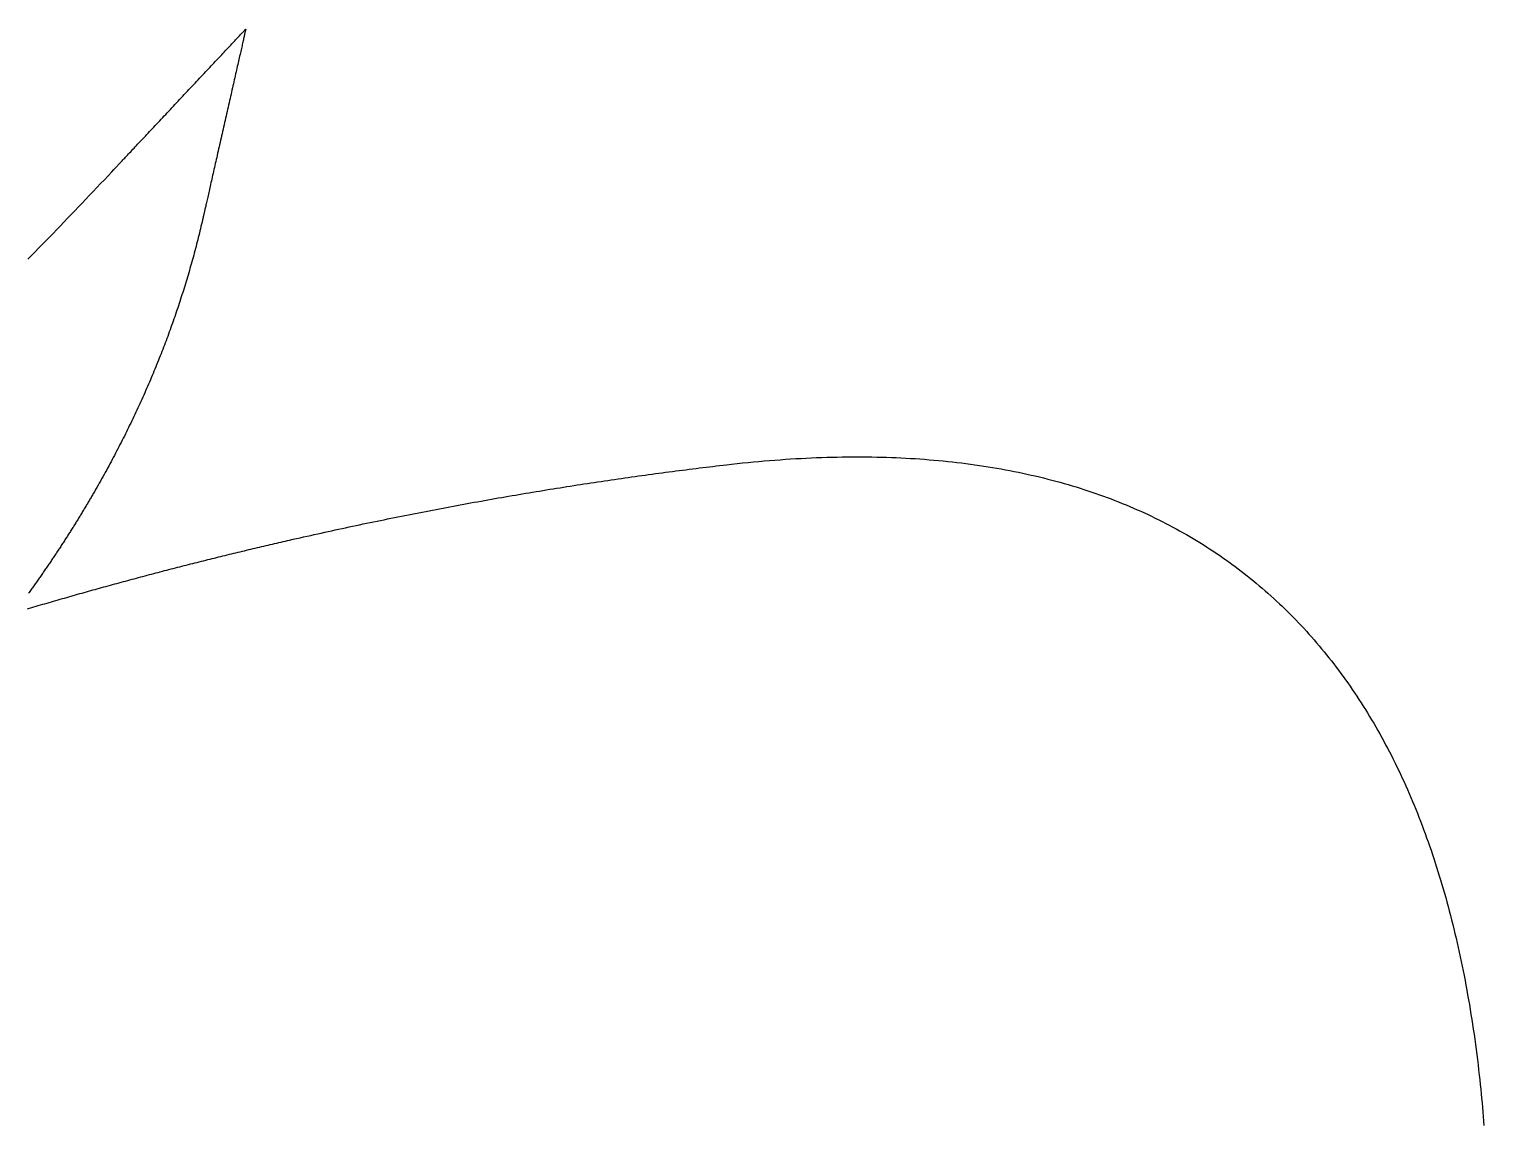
# Model space of a CAD drawing. Extents: x -6.8 to 6.8, y -8.6 to 0.4.
# Drawn here: x -3.442 to -1.313, y -6.916 to -5.313 of the extents above; entities that cross this region are included whole.
import ezdxf

# ---------------------------------------------------------------- set-up
doc = ezdxf.new("R2010")
doc.units = 0
doc.layers.add('4', color=50, linetype='CONTINUOUS')

msp = doc.modelspace()

# ---------------------------------------------------------------- linework, layer by layer
at = {"layer": '4', "color": 2}
for points in [[(-3.44424, -5.64972, 0), (-3.43898, -5.64439, 0), (-3.4337, -5.63904, 0), (-3.42842, -5.63367, 0), (-3.42313, -5.62827, 0), (-3.41784, -5.62285, 0), (-3.41254, -5.61742, 0), (-3.40724, -5.61196, 0), (-3.40192, -5.60648, 0), (-3.3966, -5.60097, 0), (-3.39127, -5.59545, 0), (-3.38594, -5.58991, 0), (-3.3806, -5.58434, 0), (-3.37525, -5.57876, 0), (-3.36989, -5.57315, 0), (-3.36453, -5.56753, 0), (-3.35915, -5.56188, 0), (-3.35377, -5.55622, 0), (-3.34839, -5.55054, 0), (-3.34299, -5.54483, 0), (-3.33758, -5.53911, 0), (-3.33217, -5.53337, 0), (-3.32675, -5.5276, 0), (-3.32132, -5.52182, 0), (-3.31832, -5.51863, 0), (-3.31826, -5.51856, 0), (-3.31812, -5.51841, 0), (-3.31791, -5.51819, 0), (-3.31764, -5.5179, 0), (-3.31729, -5.51754, 0), (-3.31689, -5.5171, 0), (-3.31642, -5.5166, 0), (-3.31588, -5.51603, 0), (-3.31528, -5.51539, 0), (-3.31463, -5.51469, 0), (-3.31391, -5.51393, 0), (-3.31313, -5.5131, 0), (-3.3123, -5.51221, 0), (-3.31141, -5.51126, 0), (-3.31046, -5.51025, 0), (-3.30946, -5.50918, 0), (-3.3084, -5.50806, 0), (-3.3073, -5.50688, 0), (-3.30614, -5.50565, 0), (-3.30493, -5.50436, 0), (-3.30368, -5.50302, 0), (-3.30237, -5.50163, 0), (-3.30102, -5.50019, 0), (-3.29963, -5.49871, 0), (-3.29819, -5.49717, 0), (-3.29671, -5.49559, 0), (-3.29519, -5.49397, 0), (-3.29362, -5.4923, 0), (-3.29202, -5.49059, 0), (-3.29037, -5.48884, 0), (-3.28869, -5.48705, 0), (-3.28698, -5.48522, 0), (-3.28523, -5.48335, 0), (-3.28344, -5.48145, 0), (-3.28162, -5.47951, 0), (-3.27977, -5.47754, 0), (-3.27789, -5.47553, 0), (-3.27598, -5.4735, 0), (-3.27404, -5.47143, 0), (-3.27208, -5.46934, 0), (-3.27008, -5.46721, 0), (-3.26807, -5.46506, 0), (-3.26603, -5.46289, 0), (-3.26396, -5.46069, 0), (-3.26188, -5.45847, 0), (-3.25977, -5.45622, 0), (-3.25765, -5.45396, 0), (-3.25551, -5.45167, 0), (-3.25335, -5.44937, 0), (-3.25117, -5.44705, 0), (-3.24898, -5.44472, 0), (-3.24678, -5.44237, 0), (-3.24456, -5.44, 0), (-3.24233, -5.43763, 0), (-3.24009, -5.43524, 0), (-3.23785, -5.43285, 0), (-3.23559, -5.43044, 0), (-3.23333, -5.42803, 0), (-3.23106, -5.42561, 0), (-3.22879, -5.42319, 0), (-3.22651, -5.42077, 0), (-3.22423, -5.41834, 0), (-3.22195, -5.41591, 0), (-3.21967, -5.41348, 0), (-3.21739, -5.41105, 0), (-3.21512, -5.40862, 0), (-3.21284, -5.4062, 0), (-3.21057, -5.40378, 0), (-3.20831, -5.40136, 0), (-3.20605, -5.39896, 0), (-3.2038, -5.39656, 0), (-3.20156, -5.39417, 0), (-3.19933, -5.3918, 0), (-3.19711, -5.38943, 0), (-3.19491, -5.38708, 0), (-3.19271, -5.38474, 0), (-3.19054, -5.38242, 0), (-3.18837, -5.38011, 0), (-3.18623, -5.37783, 0), (-3.1841, -5.37556, 0), (-3.18199, -5.37331, 0), (-3.1799, -5.37108, 0), (-3.17783, -5.36888, 0), (-3.17579, -5.3667, 0), (-3.17377, -5.36454, 0), (-3.17177, -5.36242, 0), (-3.1698, -5.36032, 0), (-3.16786, -5.35824, 0), (-3.16594, -5.3562, 0), (-3.16405, -5.35419, 0), (-3.1622, -5.35221, 0), (-3.16037, -5.35027, 0), (-3.15858, -5.34836, 0), (-3.15682, -5.34648, 0), (-3.1551, -5.34465, 0), (-3.15341, -5.34285, 0), (-3.15176, -5.34109, 0), (-3.15015, -5.33937, 0), (-3.14858, -5.3377, 0), (-3.14705, -5.33606, 0), (-3.14556, -5.33447, 0), (-3.14411, -5.33293, 0), (-3.14271, -5.33144, 0), (-3.14135, -5.32999, 0), (-3.14004, -5.32859, 0), (-3.13877, -5.32724, 0), (-3.13756, -5.32594, 0), (-3.13639, -5.3247, 0), (-3.13527, -5.32351, 0), (-3.13421, -5.32238, 0), (-3.1332, -5.3213, 0), (-3.13224, -5.32028, 0), (-3.13134, -5.31932, 0), (-3.13049, -5.31842, 0), (-3.12971, -5.31758, 0), (-3.12898, -5.3168, 0), (-3.12831, -5.31609, 0), (-3.1277, -5.31544, 0), (-3.12715, -5.31485, 0), (-3.12667, -5.31434, 0), (-3.12625, -5.31389, 0), (-3.12589, -5.31351, 0), (-3.12561, -5.31321, 0), (-3.12539, -5.31297, 0), (-3.12524, -5.31281, 0), (-3.12515, -5.31273, 0), (-3.12514, -5.31272, 0), (-3.12516, -5.3128, 0), (-3.1252, -5.31299, 0), (-3.12527, -5.31328, 0), (-3.12536, -5.31366, 0), (-3.12546, -5.31414, 0), (-3.12559, -5.31471, 0), (-3.12574, -5.31537, 0), (-3.12591, -5.31613, 0), (-3.12611, -5.31697, 0), (-3.12632, -5.3179, 0), (-3.12655, -5.31892, 0), (-3.1268, -5.32002, 0), (-3.12706, -5.3212, 0), (-3.12735, -5.32246, 0), (-3.12765, -5.3238, 0), (-3.12798, -5.32522, 0), (-3.12831, -5.32672, 0), (-3.12867, -5.32829, 0), (-3.12904, -5.32993, 0), (-3.12943, -5.33165, 0), (-3.12983, -5.33343, 0), (-3.13025, -5.33528, 0), (-3.13069, -5.3372, 0), (-3.13114, -5.33918, 0), (-3.1316, -5.34123, 0), (-3.13208, -5.34333, 0), (-3.13257, -5.3455, 0), (-3.13307, -5.34772, 0), (-3.13359, -5.35001, 0), (-3.13412, -5.35234, 0), (-3.13466, -5.35473, 0), (-3.13521, -5.35717, 0), (-3.13578, -5.35967, 0), (-3.13635, -5.36221, 0), (-3.13694, -5.36479, 0), (-3.13754, -5.36743, 0), (-3.13814, -5.3701, 0), (-3.13876, -5.37282, 0), (-3.13938, -5.37558, 0), (-3.14002, -5.37838, 0), (-3.14066, -5.38122, 0), (-3.14131, -5.38409, 0), (-3.14197, -5.38699, 0), (-3.14264, -5.38993, 0), (-3.14331, -5.3929, 0), (-3.14399, -5.3959, 0), (-3.14467, -5.39893, 0), (-3.14537, -5.40198, 0), (-3.14606, -5.40505, 0), (-3.14676, -5.40815, 0), (-3.14747, -5.41127, 0), (-3.14818, -5.41441, 0), (-3.1489, -5.41757, 0), (-3.14962, -5.42075, 0), (-3.15034, -5.42394, 0), (-3.15107, -5.42714, 0), (-3.15179, -5.43035, 0), (-3.15252, -5.43358, 0), (-3.15326, -5.43681, 0), (-3.15399, -5.44005, 0), (-3.15473, -5.44329, 0), (-3.15546, -5.44654, 0), (-3.1562, -5.44979, 0), (-3.15693, -5.45304, 0), (-3.15767, -5.45629, 0), (-3.15841, -5.45953, 0), (-3.15914, -5.46277, 0), (-3.15987, -5.46601, 0), (-3.1606, -5.46924, 0), (-3.16133, -5.47245, 0), (-3.16206, -5.47566, 0), (-3.16278, -5.47886, 0), (-3.1635, -5.48204, 0), (-3.16422, -5.4852, 0), (-3.16493, -5.48835, 0), (-3.16564, -5.49147, 0), (-3.16635, -5.49458, 0), (-3.16705, -5.49767, 0), (-3.16774, -5.50073, 0), (-3.16843, -5.50376, 0), (-3.16911, -5.50677, 0), (-3.16978, -5.50975, 0), (-3.17045, -5.5127, 0), (-3.17111, -5.51562, 0), (-3.17177, -5.51851, 0), (-3.17241, -5.52135, 0), (-3.17305, -5.52417, 0), (-3.17368, -5.52694, 0), (-3.1743, -5.52968, 0), (-3.17491, -5.53237, 0), (-3.17551, -5.53502, 0), (-3.1761, -5.53762, 0), (-3.17668, -5.54018, 0), (-3.17725, -5.54269, 0), (-3.1778, -5.54515, 0), (-3.17835, -5.54756, 0), (-3.17888, -5.54992, 0), (-3.17941, -5.55222, 0), (-3.17991, -5.55447, 0), (-3.18041, -5.55666, 0), (-3.18089, -5.55879, 0), (-3.18136, -5.56085, 0), (-3.18182, -5.56286, 0), (-3.18226, -5.5648, 0), (-3.18268, -5.56668, 0), (-3.18309, -5.56849, 0), (-3.18349, -5.57023, 0), (-3.18386, -5.5719, 0), (-3.18423, -5.57349, 0), (-3.18457, -5.57502, 0), (-3.1849, -5.57647, 0), (-3.18521, -5.57784, 0), (-3.1855, -5.57913, 0), (-3.18578, -5.58034, 0), (-3.18603, -5.58147, 0), (-3.18627, -5.58252, 0), (-3.18649, -5.58348, 0), (-3.18669, -5.58436, 0), (-3.18687, -5.58515, 0), (-3.18702, -5.58584, 0), (-3.18716, -5.58645, 0), (-3.18728, -5.58696, 0), (-3.18737, -5.58738, 0), (-3.18744, -5.5877, 0), (-3.1875, -5.58793, 0), (-3.18752, -5.58805, 0), (-3.18773, -5.58895, 0), (-3.18847, -5.59219, 0), (-3.18922, -5.59543, 0), (-3.18997, -5.59868, 0), (-3.19074, -5.60192, 0), (-3.19151, -5.60516, 0), (-3.19229, -5.6084, 0), (-3.19308, -5.61163, 0), (-3.19388, -5.61487, 0), (-3.19468, -5.61811, 0), (-3.1955, -5.62134, 0), (-3.19632, -5.62458, 0), (-3.19715, -5.62781, 0), (-3.19799, -5.63104, 0), (-3.19883, -5.63428, 0), (-3.19969, -5.63751, 0), (-3.20055, -5.64074, 0), (-3.20142, -5.64397, 0), (-3.2023, -5.6472, 0), (-3.20319, -5.65042, 0), (-3.20409, -5.65365, 0), (-3.20499, -5.65688, 0), (-3.20591, -5.6601, 0), (-3.20683, -5.66332, 0), (-3.20776, -5.66655, 0), (-3.20869, -5.66977, 0), (-3.20964, -5.67299, 0), (-3.21059, -5.67621, 0), (-3.21156, -5.67943, 0), (-3.21253, -5.68265, 0), (-3.21351, -5.68587, 0), (-3.21449, -5.68909, 0), (-3.21549, -5.6923, 0), (-3.21649, -5.69552, 0), (-3.21751, -5.69873, 0), (-3.21853, -5.70194, 0), (-3.21956, -5.70516, 0), (-3.22059, -5.70837, 0), (-3.22164, -5.71158, 0), (-3.22269, -5.71479, 0), (-3.22375, -5.718, 0), (-3.22482, -5.7212, 0), (-3.2259, -5.72441, 0), (-3.22699, -5.72762, 0), (-3.22809, -5.73082, 0), (-3.22919, -5.73403, 0), (-3.2303, -5.73723, 0), (-3.23142, -5.74043, 0), (-3.23255, -5.74363, 0), (-3.23369, -5.74683, 0), (-3.23484, -5.75003, 0), (-3.23599, -5.75323, 0), (-3.23715, -5.75643, 0), (-3.23833, -5.75963, 0), (-3.2395, -5.76282, 0), (-3.24069, -5.76602, 0), (-3.24189, -5.76921, 0), (-3.24309, -5.7724, 0), (-3.24431, -5.77559, 0), (-3.24553, -5.77879, 0), (-3.24676, -5.78198, 0), (-3.248, -5.78517, 0), (-3.24924, -5.78835, 0), (-3.2505, -5.79154, 0), (-3.25176, -5.79473, 0), (-3.25304, -5.79791, 0), (-3.25432, -5.8011, 0), (-3.25561, -5.80428, 0), (-3.2569, -5.80746, 0), (-3.25821, -5.81064, 0), (-3.25952, -5.81383, 0), (-3.26085, -5.81701, 0), (-3.26218, -5.82018, 0), (-3.26352, -5.82336, 0), (-3.26487, -5.82654, 0), (-3.26622, -5.82971, 0), (-3.26759, -5.83289, 0), (-3.26896, -5.83606, 0), (-3.27035, -5.83924, 0), (-3.27174, -5.84241, 0), (-3.27314, -5.84558, 0), (-3.27454, -5.84875, 0), (-3.27596, -5.85192, 0), (-3.27739, -5.85509, 0), (-3.27882, -5.85825, 0), (-3.28026, -5.86142, 0), (-3.28171, -5.86458, 0), (-3.28317, -5.86775, 0), (-3.28464, -5.87091, 0), (-3.28612, -5.87407, 0), (-3.2876, -5.87724, 0), (-3.28909, -5.8804, 0), (-3.2906, -5.88356, 0), (-3.29211, -5.88671, 0), (-3.29363, -5.88987, 0), (-3.29515, -5.89303, 0), (-3.29669, -5.89618, 0), (-3.29823, -5.89934, 0), (-3.29979, -5.90249, 0), (-3.30135, -5.90564, 0), (-3.30292, -5.90879, 0), (-3.3045, -5.91194, 0), (-3.30609, -5.91509, 0), (-3.30769, -5.91824, 0), (-3.30929, -5.92139, 0), (-3.3109, -5.92454, 0), (-3.31253, -5.92768, 0), (-3.31416, -5.93083, 0), (-3.3158, -5.93397, 0), (-3.31745, -5.93711, 0), (-3.3191, -5.94025, 0), (-3.32077, -5.94339, 0), (-3.32244, -5.94653, 0), (-3.32413, -5.94967, 0), (-3.32582, -5.95281, 0), (-3.32752, -5.95594, 0), (-3.32923, -5.95908, 0), (-3.33094, -5.96221, 0), (-3.33267, -5.96535, 0), (-3.33441, -5.96848, 0), (-3.33615, -5.97161, 0), (-3.3379, -5.97474, 0), (-3.33966, -5.97787, 0), (-3.34143, -5.981, 0), (-3.34321, -5.98412, 0), (-3.345, -5.98725, 0), (-3.34679, -5.99038, 0), (-3.34842, -5.99319, 0), (-3.34923, -5.99458, 0), (-3.35003, -5.99597, 0), (-3.35084, -5.99735, 0), (-3.35165, -5.99874, 0), (-3.35246, -6.00012, 0), (-3.35327, -6.00151, 0), (-3.35408, -6.0029, 0), (-3.3549, -6.00428, 0), (-3.35572, -6.00567, 0), (-3.35654, -6.00705, 0), (-3.35736, -6.00844, 0), (-3.35818, -6.00982, 0), (-3.359, -6.0112, 0), (-3.35983, -6.01259, 0), (-3.36066, -6.01397, 0), (-3.36149, -6.01536, 0), (-3.36232, -6.01674, 0), (-3.36315, -6.01812, 0), (-3.36399, -6.01951, 0), (-3.36482, -6.02089, 0), (-3.36566, -6.02227, 0), (-3.3665, -6.02365, 0), (-3.36734, -6.02504, 0), (-3.36819, -6.02642, 0), (-3.36903, -6.0278, 0), (-3.36988, -6.02918, 0), (-3.37073, -6.03057, 0), (-3.37158, -6.03195, 0), (-3.37243, -6.03333, 0), (-3.37328, -6.03471, 0), (-3.37414, -6.03609, 0), (-3.375, -6.03747, 0), (-3.37585, -6.03885, 0), (-3.37672, -6.04023, 0), (-3.37758, -6.04161, 0), (-3.37844, -6.04299, 0), (-3.37931, -6.04437, 0), (-3.38018, -6.04575, 0), (-3.38105, -6.04713, 0), (-3.38192, -6.04851, 0), (-3.38279, -6.04989, 0), (-3.38366, -6.05127, 0), (-3.38454, -6.05265, 0), (-3.38542, -6.05403, 0), (-3.3863, -6.05541, 0), (-3.38718, -6.05678, 0), (-3.38806, -6.05816, 0), (-3.38895, -6.05954, 0), (-3.38984, -6.06092, 0), (-3.39072, -6.0623, 0), (-3.39162, -6.06367, 0), (-3.39251, -6.06505, 0), (-3.3934, -6.06643, 0), (-3.3943, -6.06781, 0), (-3.39519, -6.06918, 0), (-3.39609, -6.07056, 0), (-3.39699, -6.07193, 0), (-3.3979, -6.07331, 0), (-3.3988, -6.07469, 0), (-3.39971, -6.07606, 0), (-3.40062, -6.07744, 0), (-3.40153, -6.07881, 0), (-3.40244, -6.08019, 0), (-3.40335, -6.08156, 0), (-3.40427, -6.08294, 0), (-3.40518, -6.08431, 0), (-3.4061, -6.08569, 0), (-3.40702, -6.08706, 0), (-3.40794, -6.08844, 0), (-3.40887, -6.08981, 0), (-3.40979, -6.09118, 0), (-3.41072, -6.09256, 0), (-3.41165, -6.09393, 0), (-3.41258, -6.0953, 0), (-3.41351, -6.09668, 0), (-3.41445, -6.09805, 0), (-3.41538, -6.09942, 0), (-3.41632, -6.1008, 0), (-3.41726, -6.10217, 0), (-3.4182, -6.10354, 0), (-3.41915, -6.10491, 0), (-3.42009, -6.10628, 0), (-3.42104, -6.10766, 0), (-3.42199, -6.10903, 0), (-3.42294, -6.1104, 0), (-3.42389, -6.11177, 0), (-3.42484, -6.11314, 0), (-3.4258, -6.11451, 0), (-3.42676, -6.11588, 0), (-3.42772, -6.11725, 0), (-3.42868, -6.11862, 0), (-3.42964, -6.11999, 0), (-3.4306, -6.12136, 0), (-3.43157, -6.12273, 0), (-3.43254, -6.1241, 0), (-3.43351, -6.12547, 0), (-3.43448, -6.12684, 0), (-3.43545, -6.12821, 0), (-3.43643, -6.12958, 0), (-3.43741, -6.13095, 0), (-3.43839, -6.13231, 0), (-3.43937, -6.13368, 0), (-3.44035, -6.13505, 0), (-3.44133, -6.13642, 0), (-3.44232, -6.13779, 0), (-3.44331, -6.13915, 0)], [(-3.44486, -6.1619, 0), (-3.44166, -6.16095, 0), (-3.43845, -6.16001, 0), (-3.43525, -6.15906, 0), (-3.43204, -6.15812, 0), (-3.42884, -6.15718, 0), (-3.42563, -6.15625, 0), (-3.42243, -6.15531, 0), (-3.41923, -6.15438, 0), (-3.41603, -6.15344, 0), (-3.41283, -6.15251, 0), (-3.40963, -6.15159, 0), (-3.40643, -6.15066, 0), (-3.40323, -6.14974, 0), (-3.40003, -6.14881, 0), (-3.39683, -6.14789, 0), (-3.39363, -6.14698, 0), (-3.39044, -6.14606, 0), (-3.38724, -6.14515, 0), (-3.38404, -6.14423, 0), (-3.38085, -6.14332, 0), (-3.37765, -6.14242, 0), (-3.37446, -6.14151, 0), (-3.37126, -6.14061, 0), (-3.36807, -6.1397, 0), (-3.36488, -6.1388, 0), (-3.36169, -6.1379, 0), (-3.35849, -6.13701, 0), (-3.3553, -6.13611, 0), (-3.35211, -6.13522, 0), (-3.34892, -6.13433, 0), (-3.34573, -6.13344, 0), (-3.34255, -6.13255, 0), (-3.33936, -6.13167, 0), (-3.33617, -6.13079, 0), (-3.33298, -6.12991, 0), (-3.3298, -6.12903, 0), (-3.32661, -6.12815, 0), (-3.32342, -6.12727, 0), (-3.32024, -6.1264, 0), (-3.31705, -6.12553, 0), (-3.31387, -6.12466, 0), (-3.31069, -6.12379, 0), (-3.3075, -6.12293, 0), (-3.30432, -6.12206, 0), (-3.30114, -6.1212, 0), (-3.29796, -6.12034, 0), (-3.29478, -6.11948, 0), (-3.2916, -6.11863, 0), (-3.28842, -6.11777, 0), (-3.28524, -6.11692, 0), (-3.28206, -6.11607, 0), (-3.27889, -6.11522, 0), (-3.27571, -6.11438, 0), (-3.27253, -6.11353, 0), (-3.26936, -6.11269, 0), (-3.26618, -6.11185, 0), (-3.26301, -6.11101, 0), (-3.25983, -6.11017, 0), (-3.25666, -6.10934, 0), (-3.25348, -6.10851, 0), (-3.25031, -6.10768, 0), (-3.24714, -6.10685, 0), (-3.24397, -6.10602, 0), (-3.2408, -6.10519, 0), (-3.23763, -6.10437, 0), (-3.23446, -6.10355, 0), (-3.23129, -6.10273, 0), (-3.22812, -6.10191, 0), (-3.22495, -6.10109, 0), (-3.22178, -6.10028, 0), (-3.21862, -6.09947, 0), (-3.21545, -6.09866, 0), (-3.21228, -6.09785, 0), (-3.20912, -6.09704, 0), (-3.20595, -6.09624, 0), (-3.20279, -6.09543, 0), (-3.19963, -6.09463, 0), (-3.19646, -6.09383, 0), (-3.1933, -6.09304, 0), (-3.19014, -6.09224, 0), (-3.18698, -6.09145, 0), (-3.18382, -6.09066, 0), (-3.18066, -6.08987, 0), (-3.1775, -6.08908, 0), (-3.17434, -6.08829, 0), (-3.17118, -6.08751, 0), (-3.16802, -6.08673, 0), (-3.16486, -6.08595, 0), (-3.16171, -6.08517, 0), (-3.15855, -6.08439, 0), (-3.15539, -6.08362, 0), (-3.15224, -6.08284, 0), (-3.14908, -6.08207, 0), (-3.14593, -6.0813, 0), (-3.14278, -6.08054, 0), (-3.13962, -6.07977, 0), (-3.13647, -6.07901, 0), (-3.13332, -6.07824, 0), (-3.13017, -6.07748, 0), (-3.12702, -6.07673, 0), (-3.12387, -6.07597, 0), (-3.12072, -6.07521, 0), (-3.11757, -6.07446, 0), (-3.11442, -6.07371, 0), (-3.11127, -6.07296, 0), (-3.10812, -6.07221, 0), (-3.10498, -6.07147, 0), (-3.10183, -6.07073, 0), (-3.09869, -6.06998, 0), (-3.09554, -6.06924, 0), (-3.0924, -6.06851, 0), (-3.08925, -6.06777, 0), (-3.08611, -6.06704, 0), (-3.08297, -6.0663, 0), (-3.07982, -6.06557, 0), (-3.07668, -6.06484, 0), (-3.07354, -6.06412, 0), (-3.0704, -6.06339, 0), (-3.06726, -6.06267, 0), (-3.06412, -6.06194, 0), (-3.06098, -6.06123, 0), (-3.05586, -6.06006, 0), (-3.05072, -6.05889, 0), (-3.04558, -6.05773, 0), (-3.04045, -6.05657, 0), (-3.03532, -6.05542, 0), (-3.03018, -6.05427, 0), (-3.02505, -6.05313, 0), (-3.01993, -6.05199, 0), (-3.0148, -6.05086, 0), (-3.00968, -6.04973, 0), (-3.00455, -6.04861, 0), (-2.99943, -6.04749, 0), (-2.99431, -6.04638, 0), (-2.9892, -6.04527, 0), (-2.98408, -6.04417, 0), (-2.97897, -6.04307, 0), (-2.97385, -6.04198, 0), (-2.96874, -6.04089, 0), (-2.96363, -6.03981, 0), (-2.95853, -6.03873, 0), (-2.95342, -6.03765, 0), (-2.94832, -6.03659, 0), (-2.94322, -6.03552, 0), (-2.93811, -6.03446, 0), (-2.93302, -6.03341, 0), (-2.92792, -6.03236, 0), (-2.92282, -6.03132, 0), (-2.91773, -6.03028, 0), (-2.91264, -6.02924, 0), (-2.90755, -6.02821, 0), (-2.90246, -6.02719, 0), (-2.89737, -6.02617, 0), (-2.89228, -6.02515, 0), (-2.8872, -6.02414, 0), (-2.88212, -6.02314, 0), (-2.87704, -6.02214, 0), (-2.87196, -6.02114, 0), (-2.86688, -6.02015, 0), (-2.86181, -6.01917, 0), (-2.85673, -6.01819, 0), (-2.85166, -6.01721, 0), (-2.84659, -6.01624, 0), (-2.84152, -6.01527, 0), (-2.83646, -6.01431, 0), (-2.83139, -6.01335, 0), (-2.82633, -6.0124, 0), (-2.82127, -6.01146, 0), (-2.8162, -6.01051, 0), (-2.81115, -6.00958, 0), (-2.80609, -6.00864, 0), (-2.80103, -6.00771, 0), (-2.79598, -6.00679, 0), (-2.79093, -6.00587, 0), (-2.78588, -6.00496, 0), (-2.78083, -6.00405, 0), (-2.77578, -6.00315, 0), (-2.77074, -6.00225, 0), (-2.76569, -6.00135, 0), (-2.76065, -6.00046, 0), (-2.75561, -5.99958, 0), (-2.75057, -5.9987, 0), (-2.74554, -5.99782, 0), (-2.7405, -5.99695, 0), (-2.73547, -5.99608, 0), (-2.73044, -5.99522, 0), (-2.7254, -5.99437, 0), (-2.72038, -5.99351, 0), (-2.71535, -5.99267, 0), (-2.71032, -5.99182, 0), (-2.7053, -5.99099, 0), (-2.70028, -5.99015, 0), (-2.69526, -5.98933, 0), (-2.69024, -5.9885, 0), (-2.68522, -5.98768, 0), (-2.68021, -5.98687, 0), (-2.67519, -5.98606, 0), (-2.67018, -5.98525, 0), (-2.66517, -5.98445, 0), (-2.66016, -5.98366, 0), (-2.65515, -5.98287, 0), (-2.65015, -5.98208, 0), (-2.64514, -5.9813, 0), (-2.64014, -5.98052, 0), (-2.63514, -5.97975, 0), (-2.63014, -5.97898, 0), (-2.62515, -5.97822, 0), (-2.62015, -5.97746, 0), (-2.61516, -5.97671, 0), (-2.61016, -5.97596, 0), (-2.60517, -5.97521, 0), (-2.60018, -5.97447, 0), (-2.5952, -5.97374, 0), (-2.59021, -5.97301, 0), (-2.58523, -5.97228, 0), (-2.58024, -5.97156, 0), (-2.57526, -5.97085, 0), (-2.57028, -5.97013, 0), (-2.56531, -5.96943, 0), (-2.56033, -5.96872, 0), (-2.55536, -5.96803, 0), (-2.55038, -5.96733, 0), (-2.54541, -5.96664, 0), (-2.54044, -5.96596, 0), (-2.53548, -5.96528, 0), (-2.53051, -5.9646, 0), (-2.52555, -5.96393, 0), (-2.52058, -5.96327, 0), (-2.51562, -5.9626, 0), (-2.51066, -5.96195, 0), (-2.5057, -5.96129, 0), (-2.50075, -5.96065, 0), (-2.49579, -5.96, 0), (-2.49084, -5.95936, 0), (-2.48589, -5.95873, 0), (-2.48094, -5.9581, 0), (-2.47599, -5.95748, 0), (-2.47104, -5.95685, 0), (-2.4661, -5.95624, 0), (-2.46115, -5.95563, 0), (-2.45621, -5.95502, 0), (-2.45127, -5.95442, 0), (-2.44633, -5.95382, 0), (-2.4414, -5.95323, 0), (-2.43646, -5.95264, 0), (-2.43153, -5.95205, 0), (-2.4266, -5.95147, 0), (-2.42167, -5.9509, 0), (-2.41394, -5.95001, 0), (-2.40593, -5.94913, 0), (-2.39795, -5.94829, 0), (-2.39001, -5.94748, 0), (-2.3821, -5.94671, 0), (-2.37422, -5.94598, 0), (-2.36637, -5.94529, 0), (-2.35855, -5.94464, 0), (-2.35076, -5.94402, 0), (-2.343, -5.94344, 0), (-2.33527, -5.9429, 0), (-2.32758, -5.94239, 0), (-2.31992, -5.94193, 0), (-2.31228, -5.9415, 0), (-2.30468, -5.94111, 0), (-2.29711, -5.94075, 0), (-2.28957, -5.94044, 0), (-2.28206, -5.94016, 0), (-2.27458, -5.93992, 0), (-2.26713, -5.93971, 0), (-2.25971, -5.93954, 0), (-2.25233, -5.93941, 0), (-2.24497, -5.93932, 0), (-2.23765, -5.93927, 0), (-2.23035, -5.93925, 0), (-2.22309, -5.93927, 0), (-2.21586, -5.93933, 0), (-2.20865, -5.93942, 0), (-2.20148, -5.93955, 0), (-2.19434, -5.93972, 0), (-2.18723, -5.93993, 0), (-2.18014, -5.94017, 0), (-2.17309, -5.94045, 0), (-2.16607, -5.94076, 0), (-2.15908, -5.94112, 0), (-2.15212, -5.94151, 0), (-2.14519, -5.94193, 0), (-2.1383, -5.9424, 0), (-2.13143, -5.9429, 0), (-2.12459, -5.94344, 0), (-2.11778, -5.94401, 0), (-2.111, -5.94462, 0), (-2.10425, -5.94527, 0), (-2.09753, -5.94596, 0), (-2.09084, -5.94668, 0), (-2.08418, -5.94744, 0), (-2.07756, -5.94823, 0), (-2.07096, -5.94906, 0), (-2.06439, -5.94993, 0), (-2.05785, -5.95084, 0), (-2.05134, -5.95178, 0), (-2.04486, -5.95276, 0), (-2.03841, -5.95377, 0), (-2.03199, -5.95482, 0), (-2.0256, -5.95591, 0), (-2.01924, -5.95703, 0), (-2.01291, -5.95819, 0), (-2.00661, -5.95939, 0), (-2.00034, -5.96062, 0), (-1.9941, -5.96189, 0), (-1.98788, -5.96319, 0), (-1.9817, -5.96454, 0), (-1.97555, -5.96591, 0), (-1.96942, -5.96733, 0), (-1.96333, -5.96878, 0), (-1.95726, -5.97026, 0), (-1.95123, -5.97178, 0), (-1.94522, -5.97334, 0), (-1.93924, -5.97494, 0), (-1.93329, -5.97657, 0), (-1.92737, -5.97823, 0), (-1.92148, -5.97993, 0), (-1.91562, -5.98167, 0), (-1.90979, -5.98345, 0), (-1.90399, -5.98526, 0), (-1.89822, -5.9871, 0), (-1.89247, -5.98898, 0), (-1.88676, -5.9909, 0), (-1.88107, -5.99285, 0), (-1.87541, -5.99484, 0), (-1.86979, -5.99687, 0), (-1.86419, -5.99893, 0), (-1.85862, -6.00102, 0), (-1.85307, -6.00315, 0), (-1.84756, -6.00532, 0), (-1.84208, -6.00752, 0), (-1.83662, -6.00976, 0), (-1.83119, -6.01203, 0), (-1.8258, -6.01434, 0), (-1.82043, -6.01669, 0), (-1.81508, -6.01907, 0), (-1.80977, -6.02148, 0), (-1.80449, -6.02393, 0), (-1.79923, -6.02642, 0), (-1.79401, -6.02894, 0), (-1.78881, -6.03149, 0), (-1.78364, -6.03409, 0), (-1.7785, -6.03671, 0), (-1.77338, -6.03937, 0), (-1.7683, -6.04207, 0), (-1.76324, -6.0448, 0), (-1.75821, -6.04757, 0), (-1.75321, -6.05037, 0), (-1.74824, -6.05321, 0), (-1.7433, -6.05608, 0), (-1.73838, -6.05899, 0), (-1.7335, -6.06193, 0), (-1.72864, -6.06491, 0), (-1.72381, -6.06792, 0), (-1.719, -6.07097, 0), (-1.71423, -6.07405, 0), (-1.70948, -6.07717, 0), (-1.70476, -6.08032, 0), (-1.70007, -6.08351, 0), (-1.69541, -6.08673, 0), (-1.69077, -6.08999, 0), (-1.68616, -6.09328, 0), (-1.68158, -6.0966, 0), (-1.67703, -6.09996, 0), (-1.67251, -6.10336, 0), (-1.66801, -6.10679, 0), (-1.66354, -6.11025, 0), (-1.6591, -6.11375, 0), (-1.65469, -6.11728, 0), (-1.6503, -6.12085, 0), (-1.64594, -6.12445, 0), (-1.64161, -6.12808, 0), (-1.63732, -6.13174, 0), (-1.63306, -6.13543, 0), (-1.62884, -6.13915, 0), (-1.62464, -6.14291, 0), (-1.62047, -6.14669, 0), (-1.61633, -6.15051, 0), (-1.61221, -6.15436, 0), (-1.60813, -6.15825, 0), (-1.60408, -6.16216, 0), (-1.60005, -6.16611, 0), (-1.59606, -6.17009, 0), (-1.59209, -6.1741, 0), (-1.58815, -6.17815, 0), (-1.58424, -6.18223, 0), (-1.58036, -6.18634, 0), (-1.57651, -6.19048, 0), (-1.57268, -6.19466, 0), (-1.56889, -6.19886, 0), (-1.56512, -6.2031, 0), (-1.56138, -6.20737, 0), (-1.55767, -6.21168, 0), (-1.55399, -6.21601, 0), (-1.55034, -6.22038, 0), (-1.54671, -6.22478, 0), (-1.54312, -6.22921, 0), (-1.53955, -6.23368, 0), (-1.53601, -6.23817, 0), (-1.5325, -6.2427, 0), (-1.52902, -6.24726, 0), (-1.52556, -6.25185, 0), (-1.52214, -6.25648, 0), (-1.51874, -6.26113, 0), (-1.51537, -6.26582, 0), (-1.51203, -6.27054, 0), (-1.50872, -6.27529, 0), (-1.50543, -6.28007, 0), (-1.50217, -6.28489, 0), (-1.49894, -6.28973, 0), (-1.49574, -6.29461, 0), (-1.49257, -6.29952, 0), (-1.48942, -6.30446, 0), (-1.4863, -6.30943, 0), (-1.48321, -6.31444, 0), (-1.48015, -6.31947, 0), (-1.47712, -6.32454, 0), (-1.47411, -6.32964, 0), (-1.47113, -6.33477, 0), (-1.46818, -6.33993, 0), (-1.46526, -6.34513, 0), (-1.46236, -6.35035, 0), (-1.45949, -6.35561, 0), (-1.45665, -6.36089, 0), (-1.45384, -6.36621, 0), (-1.45105, -6.37156, 0), (-1.44829, -6.37694, 0), (-1.44556, -6.38235, 0), (-1.44286, -6.3878, 0), (-1.44018, -6.39327, 0), (-1.43753, -6.39878, 0), (-1.43491, -6.40432, 0), (-1.43231, -6.40988, 0), (-1.42974, -6.41548, 0), (-1.4272, -6.42111, 0), (-1.42469, -6.42677, 0), (-1.4222, -6.43247, 0), (-1.41974, -6.43819, 0), (-1.41731, -6.44394, 0), (-1.41491, -6.44973, 0), (-1.41253, -6.45554, 0), (-1.41018, -6.46139, 0), (-1.40785, -6.46727, 0), (-1.40556, -6.47318, 0), (-1.40329, -6.47912, 0), (-1.40104, -6.48509, 0), (-1.39882, -6.49109, 0), (-1.39663, -6.49712, 0), (-1.39447, -6.50318, 0), (-1.39233, -6.50927, 0), (-1.39022, -6.5154, 0), (-1.38814, -6.52155, 0), (-1.38608, -6.52773, 0), (-1.38405, -6.53395, 0), (-1.38205, -6.54019, 0), (-1.38007, -6.54647, 0), (-1.37812, -6.55278, 0), (-1.37619, -6.55911, 0), (-1.3743, -6.56548, 0), (-1.37242, -6.57188, 0), (-1.37058, -6.57831, 0), (-1.36876, -6.58476, 0), (-1.36697, -6.59125, 0), (-1.3652, -6.59777, 0), (-1.36346, -6.60432, 0), (-1.36174, -6.6109, 0), (-1.36006, -6.61751, 0), (-1.35839, -6.62415, 0), (-1.35676, -6.63082, 0), (-1.35515, -6.63752, 0), (-1.35356, -6.64425, 0), (-1.352, -6.65101, 0), (-1.35047, -6.6578, 0), (-1.34897, -6.66462, 0), (-1.34749, -6.67147, 0), (-1.34603, -6.67835, 0), (-1.3446, -6.68526, 0), (-1.3432, -6.6922, 0), (-1.34182, -6.69917, 0), (-1.34047, -6.70617, 0), (-1.33914, -6.7132, 0), (-1.33784, -6.72026, 0), (-1.33657, -6.72735, 0), (-1.33532, -6.73447, 0), (-1.3341, -6.74162, 0), (-1.3329, -6.74879, 0), (-1.33173, -6.756, 0), (-1.33058, -6.76324, 0), (-1.32946, -6.77051, 0), (-1.32836, -6.7778, 0), (-1.32729, -6.78513, 0), (-1.32624, -6.79249, 0), (-1.32522, -6.79987, 0), (-1.32423, -6.80729, 0), (-1.32326, -6.81473, 0), (-1.32231, -6.82221, 0), (-1.32139, -6.82971, 0), (-1.3205, -6.83724, 0), (-1.31963, -6.8448, 0), (-1.31885, -6.85183, 0), (-1.31812, -6.85862, 0), (-1.31742, -6.86539, 0), (-1.31675, -6.87214, 0), (-1.3161, -6.87887, 0), (-1.31548, -6.88558, 0), (-1.31489, -6.89226, 0), (-1.31433, -6.89893, 0), (-1.31379, -6.90558, 0), (-1.31328, -6.9122, 0), (-1.3128, -6.91881, 0)]]:
    msp.add_polyline3d(points, dxfattribs=at)

doc.saveas('drawing.dxf')
